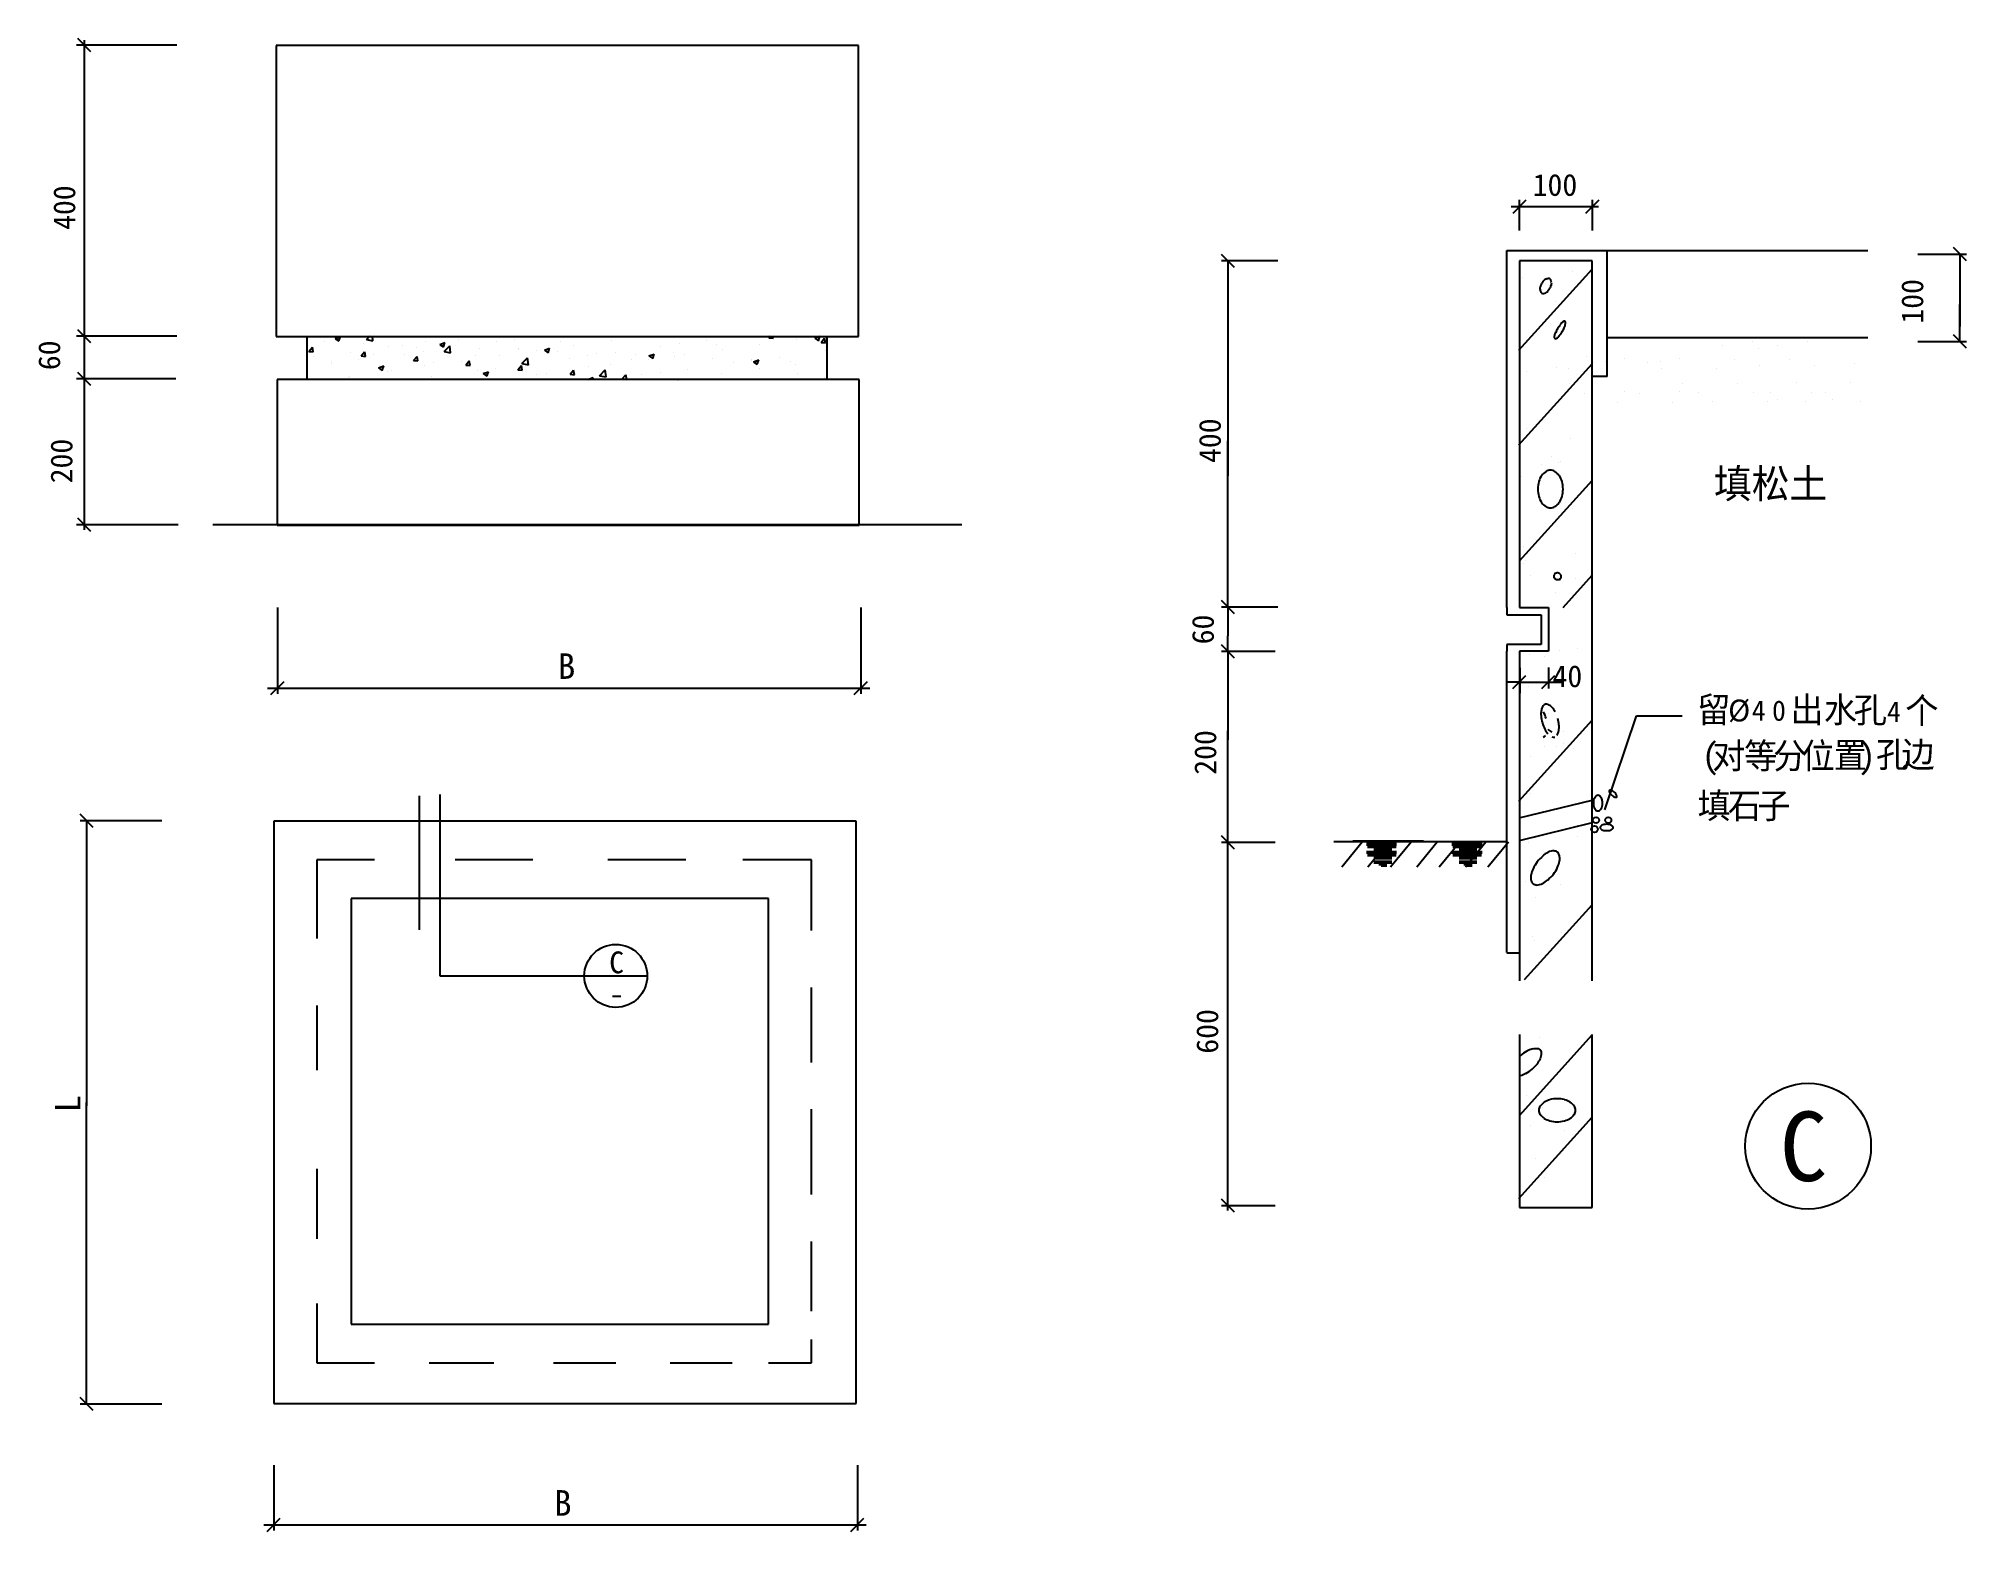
# Model space of a CAD drawing. Header units: metres. Extents: x 483.3 to 571.5, y 153.2 to 221.5.
import ezdxf

# ---------------------------------------------------------------- set-up
doc = ezdxf.new("R2010")
doc.units = ezdxf.units.M
doc.layers.add('ZZ-1', color=7, linetype='Continuous')

msp = doc.modelspace()

# ---------------------------------------------------------------- hatches: boundary and pattern name
h = msp.add_hatch()
h.set_pattern_fill('SOLID')
h.paths.add_polyline_path([(552.41, 190.61), (552.41, 190.61), (552.41, 190.61), (552.41, 190.61), (552.41, 190.61)])

# ---------------------------------------------------------------- linework, layer by layer
for p, q in [((489.62, 221.21), (485.02, 221.21)), ((485.38, 199.02), (485.38, 221.44)), ((550.71, 213.82), (554.71, 213.82)), ((551.09, 212.72), (551.09, 214.13)), ((554.43, 212.72), (554.43, 214.13)), ((540.02, 211.33), (537.44, 211.33)), ((537.74, 211.33), (537.74, 201.49)), ((550.51, 211.81), (567.03, 211.81)), ((550.51, 195.47), (550.51, 211.81)), ((555.1, 206.04), (555.1, 211.82)), ((555.64, 211.81), (558.27, 211.81)), ((569.33, 211.64), (571.55, 211.64)), ((571.25, 211.64), (571.25, 208.33)), ((551.06, 207.24), (554.42, 210.95)), ((551.24, 210.55), (551.24, 210.55)), ((553.51, 210.85), (553.51, 210.85)), ((552.02, 209.91), (552.02, 209.91)), ((552.73, 209.46), (552.73, 209.46)), ((553.21, 209.63), (553.21, 209.63)), ((571.25, 207.64), (571.25, 209.34)), ((552.49, 208.48), (552.49, 208.48)), ((489.62, 207.88), (485.02, 207.88)), ((495.57, 207.87), (495.57, 205.9)), ((496.37, 207.63), (496.37, 207.63)), ((496.73, 207.84), (496.73, 207.84)), ((496.86, 207.78), (497.1, 207.87)), ((496.86, 207.78), (497.03, 207.67)), ((497.03, 207.67), (497.1, 207.87)), ((498.15, 207.56), (498.15, 207.56)), ((498.3, 207.73), (498.46, 207.9)), ((498.3, 207.73), (498.59, 207.68)), ((498.59, 207.68), (498.57, 207.9)), ((499.93, 207.48), (499.93, 207.48)), ((501.01, 207.64), (501.01, 207.64)), ((501.65, 207.51), (501.89, 207.6)), ((501.65, 207.51), (501.82, 207.4)), ((501.82, 207.4), (501.89, 207.6)), ((501.85, 207.18), (502.11, 207.45)), ((502.15, 207.13), (502.11, 207.45)), ((502.51, 207.72), (502.51, 207.72)), ((502.7, 207.85), (502.7, 207.85)), ((504.25, 207.63), (504.25, 207.63)), ((505.09, 207.74), (505.09, 207.74)), ((507.2, 207.66), (507.2, 207.66)), ((507.78, 207.44), (507.78, 207.44)), ((509.52, 207.69), (509.52, 207.69)), ((512.62, 207.53), (512.62, 207.53)), ((513.88, 207.7), (513.88, 207.7)), ((514.3, 207.49), (514.3, 207.49)), ((516.25, 207.83), (516.25, 207.83)), ((516.31, 207.51), (516.31, 207.51)), ((516.72, 207.81), (516.79, 207.9)), ((516.72, 207.81), (516.92, 207.79)), ((516.92, 207.79), (516.9, 207.9)), ((518, 207.72), (518, 207.72)), ((518.82, 207.79), (519.06, 207.88)), ((518.82, 207.79), (518.99, 207.67)), ((518.99, 207.67), (519.06, 207.88)), ((519.11, 207.6), (519.27, 207.79)), ((519.11, 207.6), (519.31, 207.58)), ((519.31, 207.58), (519.27, 207.79)), ((519.39, 205.9), (519.39, 207.9)), ((555.64, 207.83), (558.27, 207.83)), ((560.4, 207.44), (560.4, 207.44)), ((561.75, 207.62), (561.75, 207.62)), ((562.91, 207.44), (562.91, 207.44)), ((564.27, 207.62), (564.27, 207.62)), ((569.33, 207.64), (571.55, 207.64)), ((495.66, 207.18), (495.82, 207.38)), ((495.66, 207.18), (495.86, 207.17)), ((495.86, 207.17), (495.82, 207.38)), ((495.89, 206.94), (495.89, 206.94)), ((496.68, 206.72), (496.68, 206.72)), ((496.68, 206.63), (496.68, 206.63)), ((497.57, 207.15), (497.57, 207.15)), ((497.95, 206.8), (497.95, 206.8)), ((498.05, 206.98), (498.21, 207.17)), ((498.05, 206.98), (498.25, 206.96)), ((498.25, 206.96), (498.22, 207.17)), ((498.62, 207.05), (498.62, 207.05)), ((499.3, 207.4), (499.3, 207.4)), ((500.05, 207.07), (500.05, 207.07)), ((500.45, 206.77), (500.61, 206.96)), ((500.45, 206.77), (500.64, 206.75)), ((500.57, 207.39), (500.57, 207.39)), ((500.64, 206.75), (500.61, 206.96)), ((500.89, 207.18), (500.89, 207.18)), ((501.37, 206.66), (501.37, 206.66)), ((501.71, 207.41), (501.71, 207.41)), ((501.85, 207.18), (502.15, 207.13)), ((502.15, 207.35), (502.15, 207.35)), ((502.66, 206.74), (502.66, 206.74)), ((502.84, 206.56), (503, 206.75)), ((502.84, 206.56), (503.04, 206.54)), ((503.04, 206.54), (503, 206.75)), ((503.31, 206.99), (503.31, 206.99)), ((503.49, 207.33), (503.49, 207.33)), ((504.39, 206.99), (504.39, 206.99)), ((505.26, 207.32), (505.26, 207.32)), ((505.27, 207.26), (505.27, 207.26)), ((505.41, 206.63), (505.67, 206.9)), ((505.41, 206.63), (505.71, 206.58)), ((505.47, 206.59), (505.47, 206.59)), ((505.71, 206.58), (505.67, 206.9)), ((506.1, 207.22), (506.1, 207.22)), ((506.44, 207.24), (506.68, 207.33)), ((506.44, 207.24), (506.61, 207.13)), ((506.61, 207.13), (506.68, 207.33)), ((507.05, 207.18), (507.05, 207.18)), ((507.58, 206.87), (507.58, 206.87)), ((508.41, 206.98), (508.41, 206.98)), ((508.83, 207.11), (508.83, 207.11)), ((509.47, 206.58), (509.47, 206.58)), ((509.68, 207.14), (509.68, 207.14)), ((510.42, 206.82), (510.42, 206.82)), ((510.61, 207.03), (510.61, 207.03)), ((511.19, 206.81), (511.19, 206.81)), ((511.23, 206.98), (511.47, 207.07)), ((511.23, 206.98), (511.4, 206.87)), ((511.4, 206.87), (511.47, 207.07)), ((511.78, 207.42), (511.78, 207.42)), ((512.36, 207.16), (512.36, 207.16)), ((512.39, 206.96), (512.39, 206.96)), ((512.87, 207.03), (512.87, 207.03)), ((514.16, 206.88), (514.16, 206.88)), ((514.6, 207.28), (514.6, 207.28)), ((515.11, 206.66), (515.11, 206.66)), ((515.94, 206.81), (515.94, 206.81)), ((515.94, 206.77), (515.94, 206.77)), ((516.02, 206.71), (516.26, 206.8)), ((516.02, 206.71), (516.19, 206.6)), ((516.19, 206.6), (516.26, 206.8)), ((517.2, 206.93), (517.2, 206.93)), ((517.72, 206.73), (517.72, 206.73)), ((517.96, 206.61), (517.96, 206.61)), ((519.31, 207.21), (519.31, 207.21)), ((551.06, 202.91), (554.42, 206.62)), ((554.15, 206.96), (554.15, 206.96)), ((554.46, 206.68), (554.46, 206.68)), ((555.04, 206.73), (555.04, 206.73)), ((555.91, 206.85), (555.91, 206.85)), ((556.97, 206.68), (556.97, 206.68)), ((557.56, 206.73), (557.56, 206.73)), ((558.42, 206.85), (558.42, 206.85)), ((560.92, 206.81), (560.92, 206.81)), ((562.04, 207.32), (562.04, 207.32)), ((562.08, 206.56), (562.08, 206.56)), ((563.43, 206.81), (563.43, 206.81)), ((564.6, 206.56), (564.6, 206.56)), ((566.44, 206.62), (566.44, 206.62)), ((489.57, 205.93), (485.02, 205.93)), ((497.48, 205.99), (497.48, 205.99)), ((497.53, 206.04), (497.53, 206.04)), ((498.85, 206.44), (499.09, 206.53)), ((498.85, 206.44), (499.02, 206.32)), ((499.02, 206.32), (499.09, 206.53)), ((499.26, 206.29), (499.26, 206.29)), ((499.42, 206.32), (499.42, 206.32)), ((500.97, 206.53), (500.97, 206.53)), ((501.27, 206.04), (501.27, 206.04)), ((503.38, 206.31), (503.38, 206.31)), ((503.64, 206.17), (503.88, 206.26)), ((503.64, 206.17), (503.81, 206.06)), ((503.81, 206.06), (503.88, 206.26)), ((504.21, 206.42), (504.21, 206.42)), ((505.23, 206.35), (505.39, 206.54)), ((505.23, 206.35), (505.43, 206.33)), ((505.43, 206.33), (505.39, 206.54)), ((506.06, 206.11), (506.06, 206.11)), ((506.53, 206.16), (506.53, 206.16)), ((507.62, 206.14), (507.78, 206.33)), ((507.62, 206.14), (507.82, 206.12)), ((507.74, 206.33), (507.74, 206.33)), ((507.82, 206.12), (507.78, 206.33)), ((508.43, 205.9), (508.67, 205.99)), ((508.47, 206.49), (508.47, 206.49)), ((508.64, 205.9), (508.67, 205.99)), ((508.97, 206.07), (509.23, 206.35)), ((508.97, 206.07), (509.27, 206.03)), ((509.27, 206.03), (509.23, 206.35)), ((510.01, 205.93), (510.17, 206.12)), ((510.01, 205.93), (510.21, 205.91)), ((510.21, 205.91), (510.17, 206.12)), ((510.9, 206.11), (510.9, 206.11)), ((511.74, 206.22), (511.74, 206.22)), ((512.55, 205.9), (512.56, 205.91)), ((512.56, 205.9), (512.56, 205.91)), ((512.83, 205.92), (512.83, 205.92)), ((513, 206.38), (513, 206.38)), ((514.56, 206.17), (514.56, 206.17)), ((516.27, 206.4), (516.27, 206.4)), ((518.05, 206.17), (518.05, 206.17)), ((519.27, 206.01), (519.27, 206.01)), ((551.42, 206.26), (551.42, 206.26)), ((552.78, 206.44), (552.78, 206.44)), ((553.32, 206.42), (553.32, 206.42)), ((553.37, 205.73), (553.37, 205.73)), ((555.1, 206.04), (554.42, 206.04)), ((557.58, 206.4), (557.58, 206.4)), ((558.56, 205.74), (558.56, 205.74)), ((560.09, 206.4), (560.09, 206.4)), ((561.07, 205.74), (561.07, 205.74)), ((563.75, 205.75), (563.75, 205.75)), ((566.26, 205.75), (566.26, 205.75)), ((554.07, 205.28), (554.07, 205.28)), ((555.57, 204.86), (555.57, 204.86)), ((555.91, 205.35), (555.91, 205.35)), ((556.59, 205.28), (556.59, 205.28)), ((558.08, 204.86), (558.08, 204.86)), ((558.42, 205.35), (558.42, 205.35)), ((559.26, 205.29), (559.26, 205.29)), ((559.93, 204.91), (559.93, 204.91)), ((561.78, 205.29), (561.78, 205.29)), ((562.45, 204.91), (562.45, 204.91)), ((562.58, 205.29), (562.58, 205.29)), ((562.88, 205.01), (562.88, 205.01)), ((564.2, 204.89), (564.2, 204.89)), ((564.45, 205.3), (564.45, 205.3)), ((565.09, 205.29), (565.09, 205.29)), ((565.4, 205.01), (565.4, 205.01)), ((566.71, 204.89), (566.71, 204.89)), ((537.74, 195.48), (537.74, 203.1)), ((551.41, 203.66), (551.41, 203.66)), ((553.42, 203.21), (553.42, 203.21)), ((552.56, 202.37), (552.56, 202.37)), ((552.96, 202.14), (552.96, 202.14)), ((551.09, 197.6), (554.42, 201.28)), ((551.17, 201.48), (551.17, 201.48)), ((552.09, 202.03), (552.09, 202.03)), ((552.86, 202.09), (552.86, 202.09)), ((552.76, 199.49), (552.76, 199.49)), ((553.53, 200), (553.53, 200)), ((489.68, 199.25), (485.02, 199.25)), ((494.2, 199.24), (520.86, 199.24)), ((551.28, 198.27), (551.28, 198.27)), ((553.63, 197.92), (553.63, 197.92)), ((551.27, 197.49), (551.27, 197.49)), ((551.37, 197.62), (551.37, 197.62)), ((551.57, 196.93), (551.57, 196.93)), ((553.08, 195.47), (554.42, 196.95)), ((552.72, 196.17), (552.72, 196.17)), ((553.63, 196.78), (553.63, 196.78)), ((494.22, 195.47), (494.22, 191.52)), ((520.93, 195.47), (520.93, 191.52)), ((540.02, 195.48), (537.44, 195.48)), ((539.9, 195.48), (537.44, 195.48)), ((537.74, 195.48), (537.74, 194.17)), ((550.51, 195.47), (550.51, 195.13)), ((550.51, 195.13), (552.08, 195.13)), ((552.08, 195.13), (552.08, 193.77)), ((539.9, 193.45), (537.44, 193.45)), ((539.9, 193.45), (537.44, 193.45)), ((537.74, 193.45), (537.74, 194.17)), ((537.74, 193.45), (537.74, 189.4)), ((550.51, 193.77), (550.51, 193.46)), ((552.08, 193.77), (550.51, 193.77)), ((550.51, 179.67), (550.51, 193.47)), ((551.55, 193.33), (551.55, 193.33)), ((552.9, 193.51), (552.9, 193.51)), ((553.74, 193.57), (553.74, 193.57)), ((551.08, 192.72), (551.08, 191.75)), ((551.1, 192.71), (551.1, 191.55)), ((552.22, 193.2), (552.22, 193.2)), ((552.41, 192.72), (552.41, 191.75)), ((552.92, 192.75), (552.92, 192.75)), ((493.77, 191.78), (521.34, 191.78)), ((551.08, 192.05), (550.48, 192.05)), ((550.78, 191.75), (551.38, 192.35)), ((551.12, 192.05), (553.01, 192.05)), ((551.12, 191.57), (551.12, 191.57)), ((551.49, 191.85), (551.49, 191.85)), ((552.11, 191.75), (552.71, 192.35)), ((537.74, 167.86), (537.74, 189.82)), ((551.06, 186.6), (554.42, 190.31)), ((555, 186.2), (556.44, 190.51)), ((556.44, 190.51), (558.53, 190.51)), ((552.22, 189.1), (552.22, 189.1)), ((552.78, 189.11), (552.78, 189.11)), ((553.08, 189.22), (553.08, 189.22)), ((553.09, 189.77), (553.09, 189.77)), ((553.56, 189.03), (553.56, 189.03)), ((551.59, 188.64), (551.59, 188.64)), ((501.65, 186.91), (501.65, 178.6)), ((551.07, 185.84), (554.42, 186.64)), ((551.61, 186.96), (551.61, 186.96)), ((488.93, 185.7), (485.18, 185.7)), ((485.48, 185.7), (485.48, 172.65)), ((537.74, 184.71), (537.74, 185.43)), ((554.42, 185.61), (551.07, 184.78)), ((539.9, 184.71), (537.44, 184.71)), ((539.9, 184.71), (537.44, 184.71)), ((543.89, 184.73), (542.95, 183.58)), ((546.69, 184.77), (543.46, 184.77)), ((546.33, 184.76), (543.87, 184.76)), ((544.08, 184.68), (545.46, 184.68)), ((544.08, 184.6), (545.46, 184.6)), ((545.44, 184.55), (544.13, 184.55)), ((545.44, 184.48), (544.13, 184.48)), ((545.09, 184.73), (544.15, 183.58)), ((546.12, 184.73), (545.18, 183.58)), ((547.32, 184.73), (546.38, 183.58)), ((548.35, 184.73), (547.41, 183.58)), ((547.99, 184.68), (549.37, 184.68)), ((547.99, 184.6), (549.37, 184.6)), ((549.34, 184.55), (548.04, 184.55)), ((549.34, 184.48), (548.04, 184.48)), ((549.55, 184.73), (548.61, 183.58)), ((550.58, 184.73), (549.63, 183.58)), ((551.49, 184.69), (551.49, 184.69)), ((553.75, 184.99), (553.75, 184.99)), ((496.03, 183.91), (496.03, 180.32)), ((498.67, 183.91), (496.03, 183.91)), ((505.91, 183.91), (502.35, 183.91)), ((512.91, 183.91), (509.35, 183.91)), ((518.67, 183.91), (515.52, 183.91)), ((518.67, 180.68), (518.67, 183.91)), ((544.08, 184.3), (545.46, 184.3)), ((544.08, 184.23), (545.46, 184.23)), ((545.44, 184.18), (544.13, 184.18)), ((545.44, 184.1), (544.13, 184.1)), ((544.41, 184.43), (545.24, 184.43)), ((544.41, 184.35), (545.24, 184.35)), ((544.41, 184.05), (545.24, 184.05)), ((544.41, 183.98), (545.24, 183.98)), ((544.41, 183.85), (545.24, 183.85)), ((544.41, 183.78), (545.24, 183.78)), ((544.64, 183.7), (545.01, 183.7)), ((545.01, 183.63), (544.76, 183.63)), ((547.99, 184.3), (549.37, 184.3)), ((547.99, 184.23), (549.37, 184.23)), ((549.34, 184.18), (548.04, 184.18)), ((549.34, 184.1), (548.04, 184.1)), ((548.32, 184.43), (549.14, 184.43)), ((548.32, 184.35), (549.14, 184.35)), ((548.32, 184.05), (549.14, 184.05)), ((548.32, 183.98), (549.14, 183.98)), ((548.32, 183.85), (549.14, 183.85)), ((548.32, 183.78), (549.14, 183.78)), ((548.54, 183.7), (548.92, 183.7)), ((548.92, 183.63), (548.67, 183.63)), ((552.95, 183.85), (552.95, 183.85)), ((551.35, 182.9), (551.35, 182.9)), ((552.95, 182.79), (552.95, 182.79)), ((551.32, 178.43), (554.42, 181.86)), ((551.8, 182.21), (551.8, 182.21)), ((551.67, 180.4), (551.67, 180.4)), ((551.77, 180.22), (551.77, 180.22)), ((553.03, 180.58), (553.03, 180.58)), ((551.14, 179.64), (550.51, 179.64)), ((501.65, 178.6), (511.15, 178.6)), ((551.91, 179), (551.91, 179)), ((518.67, 174.63), (518.67, 178.07)), ((496.03, 177.24), (496.03, 174.28)), ((551.09, 172.21), (554.42, 175.9)), ((552.01, 175.79), (552.01, 175.79)), ((551.42, 173.14), (551.42, 173.14)), ((485.48, 159), (485.48, 172.8)), ((518.67, 168.59), (518.67, 172.5)), ((551.06, 168.41), (554.42, 172.13)), ((551.72, 172.86), (551.72, 172.86)), ((552.12, 172.58), (552.12, 172.58)), ((551.61, 171.76), (551.61, 171.76)), ((553.17, 171.53), (553.17, 171.53)), ((496.03, 169.77), (496.03, 166.57)), ((551.8, 170.26), (551.8, 170.26)), ((552.22, 169.37), (552.22, 169.37)), ((539.9, 168.08), (537.44, 168.08)), ((518.67, 163.25), (518.67, 166.45)), ((496.03, 163.61), (496.03, 160.89)), ((518.67, 160.89), (518.67, 161.95)), ((496.03, 160.89), (498.67, 160.89)), ((501.17, 160.89), (504.13, 160.89)), ((506.86, 160.89), (509.71, 160.89)), ((512.2, 160.89), (515.04, 160.89)), ((516.7, 160.89), (518.67, 160.89)), ((518.67, 160.89), (518.67, 160.89)), ((488.93, 159), (485.18, 159)), ((494.05, 156.2), (494.05, 153.21)), ((520.77, 156.2), (520.77, 153.21)), ((493.6, 153.47), (521.17, 153.47))]:
    msp.add_line(p, q)
for points in [[(485.68, 220.91), (485.08, 221.51)], [(520.82, 221.2), (494.16, 221.2)], [(494.16, 221.2), (494.16, 207.87)], [(520.82, 207.87), (520.82, 221.2)], [(550.79, 213.52), (551.39, 214.12)], [(554.13, 213.52), (554.73, 214.12)], [(571.55, 211.34), (570.95, 211.94)], [(538.04, 211.03), (537.44, 211.63)], [(551.09, 211.33), (551.09, 195.47)], [(554.42, 211.33), (551.09, 211.33)], [(554.42, 178.37), (554.42, 211.33)], [(485.68, 207.58), (485.08, 208.18)], [(494.16, 207.87), (520.82, 207.87)], [(555.1, 207.83), (567.03, 207.83)], [(571.55, 207.34), (570.95, 207.94)], [(485.68, 205.63), (485.08, 206.23)], [(520.86, 205.9), (494.2, 205.9)], [(494.2, 205.9), (494.2, 199.24)], [(520.86, 199.24), (520.86, 205.9)], [(485.68, 198.95), (485.08, 199.55)], [(491.26, 199.26), (525.55, 199.26)], [(538.04, 195.18), (537.44, 195.78)], [(551.08, 195.46), (552.41, 195.46)], [(552.41, 195.46), (552.41, 193.46)], [(538.04, 193.15), (537.44, 193.75)], [(552.41, 193.46), (551.08, 193.46)], [(551.09, 193.47), (551.09, 178.37)], [(493.92, 191.48), (494.52, 192.08)], [(520.63, 191.48), (521.23, 192.08)], [(552.41, 190.61), (552.41, 190.61), (552.41, 190.61), (552.41, 190.61), (552.41, 190.61)], [(500.71, 186.85), (500.71, 180.71)], [(485.78, 185.4), (485.18, 186)], [(520.72, 185.69), (494.06, 185.69)], [(494.06, 185.69), (494.06, 159.02)], [(520.72, 159.02), (520.72, 185.69)], [(538.04, 184.41), (537.44, 185.01)], [(542.59, 184.76), (550.51, 184.76)], [(516.7, 182.14), (497.6, 182.14)], [(497.6, 182.14), (497.6, 162.66)], [(516.7, 162.66), (516.7, 182.14)], [(551.09, 175.92), (551.09, 168)], [(554.42, 168), (554.42, 175.92)], [(538.04, 167.78), (537.44, 168.38)], [(551.09, 168), (554.42, 168)], [(497.6, 162.66), (516.7, 162.66)], [(485.78, 158.7), (485.18, 159.3)], [(494.06, 159.02), (520.72, 159.02)], [(493.75, 153.17), (494.35, 153.77)], [(520.47, 153.17), (521.07, 153.77)]]:
    msp.add_lwpolyline(points)
for points in [[(554.47, 186.51, 0.06), (554.48, 186.37, 0.07), (554.53, 186.26, 0.11), (554.6, 186.18, 0.15), (554.68, 186.16, 0.15), (554.75, 186.18, 0.11), (554.83, 186.26, 0.07), (554.87, 186.37, 0.06), (554.89, 186.51, 0.06), (554.87, 186.66, 0.07), (554.83, 186.76, 0.11), (554.75, 186.85, 0.15), (554.68, 186.87, 0.15), (554.6, 186.85, 0.11), (554.53, 186.76, 0.07), (554.48, 186.66, 0.06), (554.47, 186.51, 0.06)], [(555.2, 187.09, 0.21), (555.19, 187.06, 0.1), (555.21, 187, 0.05), (555.25, 186.94, 0.04), (555.31, 186.88, 0.04), (555.39, 186.82, 0.05), (555.45, 186.79, 0.1), (555.51, 186.78, 0.21), (555.54, 186.79, 0.21), (555.55, 186.82, 0.1), (555.53, 186.88, 0.05), (555.49, 186.94, 0.04), (555.43, 187.01, 0.04), (555.35, 187.07, 0.05), (555.29, 187.1, 0.1), (555.22, 187.11, 0.21), (555.2, 187.09, 0.21)], [(555.08, 185.54, 0.05), (554.95, 185.53, 0.06), (554.86, 185.5, 0.1), (554.79, 185.44, 0.18), (554.77, 185.39, 0.18), (554.79, 185.35, 0.1), (554.86, 185.29, 0.06), (554.95, 185.26, 0.05), (555.08, 185.25, 0.05), (555.2, 185.26, 0.06), (555.29, 185.29, 0.1), (555.36, 185.35, 0.18), (555.38, 185.39, 0.18), (555.36, 185.44, 0.1), (555.29, 185.5, 0.06), (555.2, 185.53, 0.05), (555.08, 185.54, 0.05)]]:
    msp.add_lwpolyline(points, format="xyb")
for centre, radius in [((554.52, 185.32), 0.15), ((554.59, 185.73), 0.14), ((555.15, 185.73), 0.14), ((509.71, 178.6), 1.44), ((564.3, 170.81), 2.88)]:
    msp.add_circle(centre, radius)
for centre, radius, start, end in [((552.44, 210.04), 0.42, 164.84, 181.77), ((552.64, 209.99), 0.62, 150.96, 164.84), ((552.64, 209.99), 0.62, 137.09, 150.96), ((552.49, 210.13), 0.42, 120.15, 137.09), ((552.42, 210.25), 0.27, 95.75, 120.15), ((551.94, 210.38), 0.62, 317.09, 330.96), ((552.41, 210.39), 0.14, 60.96, 95.75), ((552.41, 210.39), 0.14, 26.18, 60.96), ((551.94, 210.38), 0.62, 330.96, 344.84), ((552.28, 210.33), 0.27, 1.77, 26.18), ((552.14, 210.32), 0.42, 344.84, 361.77), ((552.3, 210.04), 0.27, 181.77, 206.18), ((552.18, 209.98), 0.14, 206.18, 240.96), ((552.18, 209.98), 0.14, 240.96, 275.75), ((552.16, 210.11), 0.27, 275.75, 300.15), ((552.09, 210.24), 0.42, 300.15, 317.09), ((554.3, 207.35), 1.71, 142.67, 149.05), ((553.66, 207.84), 0.92, 133.93, 142.67), ((553.31, 208.2), 0.41, 115.93, 133.93), ((553.15, 208.53), 0.04, 59.05, 115.93), ((552.3, 208.65), 0.92, 335.44, 344.18), ((553.15, 208.53), 0.04, 2.17, 59.05), ((552.79, 208.51), 0.41, 344.18, 362.17), ((553.08, 207.82), 0.41, 164.18, 182.17), ((552.72, 207.81), 0.04, 182.17, 239.05), ((553.57, 207.68), 0.92, 155.44, 164.18), ((552.72, 207.81), 0.04, 239.05, 295.93), ((552.56, 208.13), 0.41, 295.93, 313.93), ((554.3, 207.35), 1.71, 149.05, 155.44), ((552.21, 208.5), 0.92, 313.93, 322.67), ((551.58, 208.98), 1.71, 322.67, 329.05), ((551.58, 208.98), 1.71, 329.05, 335.44), ((552.87, 200.99), 0.93, 146.29, 164.55), ((552.65, 201.13), 0.66, 121.84, 146.29), ((552.5, 201.36), 0.39, 90, 121.84), ((552.5, 201.36), 0.39, 58.16, 90), ((552.36, 201.13), 0.66, 33.71, 58.16), ((552.14, 200.99), 0.93, 15.45, 33.71), ((553.22, 200.89), 1.29, 164.55, 180), ((553.22, 200.89), 1.29, 180, 195.45), ((552.87, 200.79), 0.93, 195.45, 213.71), ((552.14, 200.79), 0.93, 326.29, 344.55), ((551.79, 200.89), 1.29, 0, 15.45), ((551.79, 200.89), 1.29, 344.55, 360), ((552.65, 200.64), 0.66, 213.71, 238.16), ((552.5, 200.42), 0.39, 238.16, 270), ((552.5, 200.42), 0.39, 270, 301.84), ((552.36, 200.64), 0.66, 301.84, 326.29), ((552.81, 196.9), 0.16, 188.69, 211.97), ((552.8, 196.9), 0.14, 164.04, 188.69), ((552.8, 196.9), 0.14, 139.4, 164.04), ((552.81, 196.89), 0.16, 116.12, 139.4), ((552.82, 196.88), 0.17, 94.55, 116.12), ((552.82, 196.86), 0.19, 74.04, 94.55), ((552.82, 196.86), 0.19, 53.54, 74.04), ((552.83, 196.87), 0.17, 31.97, 53.54), ((552.86, 196.88), 0.14, 319.4, 344.04), ((552.84, 196.88), 0.16, 8.69, 31.97), ((552.86, 196.88), 0.14, 344.04, 368.69), ((552.83, 196.91), 0.17, 211.97, 233.54), ((552.84, 196.93), 0.19, 233.54, 254.04), ((552.84, 196.93), 0.19, 254.04, 274.55), ((552.84, 196.91), 0.17, 274.55, 296.12), ((552.85, 196.89), 0.16, 296.12, 319.4), ((553.08, 190.59), 1.01, 170.92, 185.01), ((552.64, 190.66), 0.56, 147.52, 170.92), ((552.32, 190.86), 0.18, 105.96, 147.52), ((550.7, 189.93), 1.67, 15.96, 26.91), ((552.32, 190.86), 0.18, 64.39, 105.96), ((552.16, 190.52), 0.56, 40.99, 64.39), ((551.82, 190.23), 1.01, 26.91, 40.99), ((553.74, 190.65), 1.67, 185.01, 195.96), ((553.74, 190.65), 1.67, 195.96, 206.91), ((553.15, 190.35), 1.01, 206.91, 220.99), ((552.81, 190.26), 0.56, 220.99, 244.39), ((552.33, 189.92), 0.56, 327.52, 350.92), ((551.23, 189.93), 1.67, 5.01, 15.96), ((551.89, 189.99), 1.01, 350.92, 365.01), ((552.12, 189.71), 0.18, 285.96, 327.52), ((552.65, 189.71), 0.18, 244.39, 285.96), ((553.34, 182.72), 1.81, 142.61, 154.38), ((553.34, 182.72), 1.81, 130.85, 142.61), ((552.89, 183.24), 1.13, 115.91, 130.85), ((552.69, 183.67), 0.66, 92.09, 115.91), ((552.67, 184.08), 0.24, 52.61, 92.09), ((552.67, 184.08), 0.24, 13.14, 52.61), ((551.81, 184.07), 1.13, 334.38, 349.31), ((552.27, 183.98), 0.66, 349.31, 373.14), ((552.26, 183.11), 0.66, 169.31, 193.14), ((552.73, 183.02), 1.13, 154.38, 169.31), ((551.86, 183.01), 0.24, 193.14, 232.61), ((551.86, 183.01), 0.24, 232.61, 272.09), ((551.85, 183.42), 0.66, 272.09, 295.91), ((551.64, 183.85), 1.13, 295.91, 310.85), ((551.2, 184.36), 1.81, 310.85, 322.61), ((551.2, 184.36), 1.81, 322.61, 334.38), ((552.27, 173.6), 1.77, 129.82, 131.87), ((552.27, 173.6), 1.77, 118.58, 129.82), ((551.94, 174.21), 1.08, 104.19, 118.58), ((551.83, 174.66), 0.61, 80.62, 104.19), ((551.06, 175.26), 1.08, 321.07, 335.46), ((551.89, 175.06), 0.21, 39.82, 80.62), ((551.49, 175.07), 0.61, 335.46, 359.03), ((551.89, 175.06), 0.21, 359.03, 399.82), ((550.97, 174.63), 0.61, 281.11, 284.19), ((550.86, 175.09), 1.08, 284.19, 298.58), ((550.53, 175.69), 1.77, 298.58, 309.82), ((550.53, 175.69), 1.77, 309.82, 321.07), ((552.31, 172.45), 0.34, 146.47, 180), ((552.31, 172.45), 0.34, 180, 213.53), ((552.55, 172.29), 0.62, 122.01, 146.47), ((552.55, 172.61), 0.62, 213.53, 237.99), ((552.71, 172.04), 0.92, 104.51, 122.01), ((552.81, 171.64), 1.34, 90, 104.51), ((552.81, 171.64), 1.34, 75.49, 90), ((552.92, 172.04), 0.92, 57.99, 75.49), ((553.08, 172.29), 0.62, 33.53, 57.99), ((553.08, 172.61), 0.62, 302.01, 326.47), ((553.31, 172.45), 0.34, 0, 33.53), ((553.31, 172.45), 0.34, 326.47, 360), ((552.71, 172.86), 0.92, 237.99, 255.49), ((552.81, 173.26), 1.34, 255.49, 270), ((552.81, 173.26), 1.34, 270, 284.51), ((552.92, 172.86), 0.92, 284.51, 302.01)]:
    msp.add_arc(centre, radius, start, end)

# ---------------------------------------------------------------- texts
for s, height, p in [('400', 1, (484.96, 212.75)), ('100', 1, (569.57, 208.46)), ('60', 1, (484.27, 206.33)), ('400', 1, (537.41, 202.08)), ('200', 1, (484.83, 201.15)), ('60', 1, (537.09, 193.78)), ('200', 1, (537.2, 187.81)), ('600', 1, (537.29, 175.04)), ('L', 1.17, (485.2, 172.35))]:
    msp.add_text(s, height=height, rotation=90).set_placement(p)
for s, height, p in [('100', 1, (551.69, 214.31)), ('填松土', 1.33, (559.99, 200.47)), ('B', 1.17, (507.06, 192.2)), ('40', 1, (552.6, 191.82)), ('留', 1.17, (559.22, 190.2)), ('%%C', 1, (560.64, 190.25)), ('4', 0.93, (561.72, 190.28)), ('0', 0.93, (562.65, 190.28)), ('出', 1.17, (563.49, 190.2)), ('水', 1.17, (565.02, 190.2)), ('孔', 1.17, (566.39, 190.19)), ('4', 0.93, (567.91, 190.23)), ('个', 1.17, (568.75, 190.16)), ('(', 1.17, (559.43, 188.09)), ('对', 1.17, (559.91, 188.09)), ('位', 1.17, (564, 188.09)), ('置', 1.17, (565.47, 188.12)), (')', 1.17, (566.6, 188.09)), ('孔', 1.17, (567.41, 188.15)), ('边', 1.17, (568.57, 188.15)), ('填', 1.17, (559.24, 185.81)), ('石', 1.17, (560.63, 185.81)), ('子', 1.17, (561.97, 185.81)), ('C', 1, (509.41, 178.72)), ('-', 1, (509.41, 177.28)), ('C', 3.18, (563.01, 169.21)), ('B', 1.17, (506.89, 153.89))]:
    msp.add_text(s, height=height).set_placement(p)
at = {"layer": 'ZZ-1'}
for s, p in [('等', (561.37, 188.09)), ('分', (562.7, 188.09))]:
    msp.add_text(s, height=1.17, dxfattribs=at).set_placement(p)

doc.saveas('drawing.dxf')
